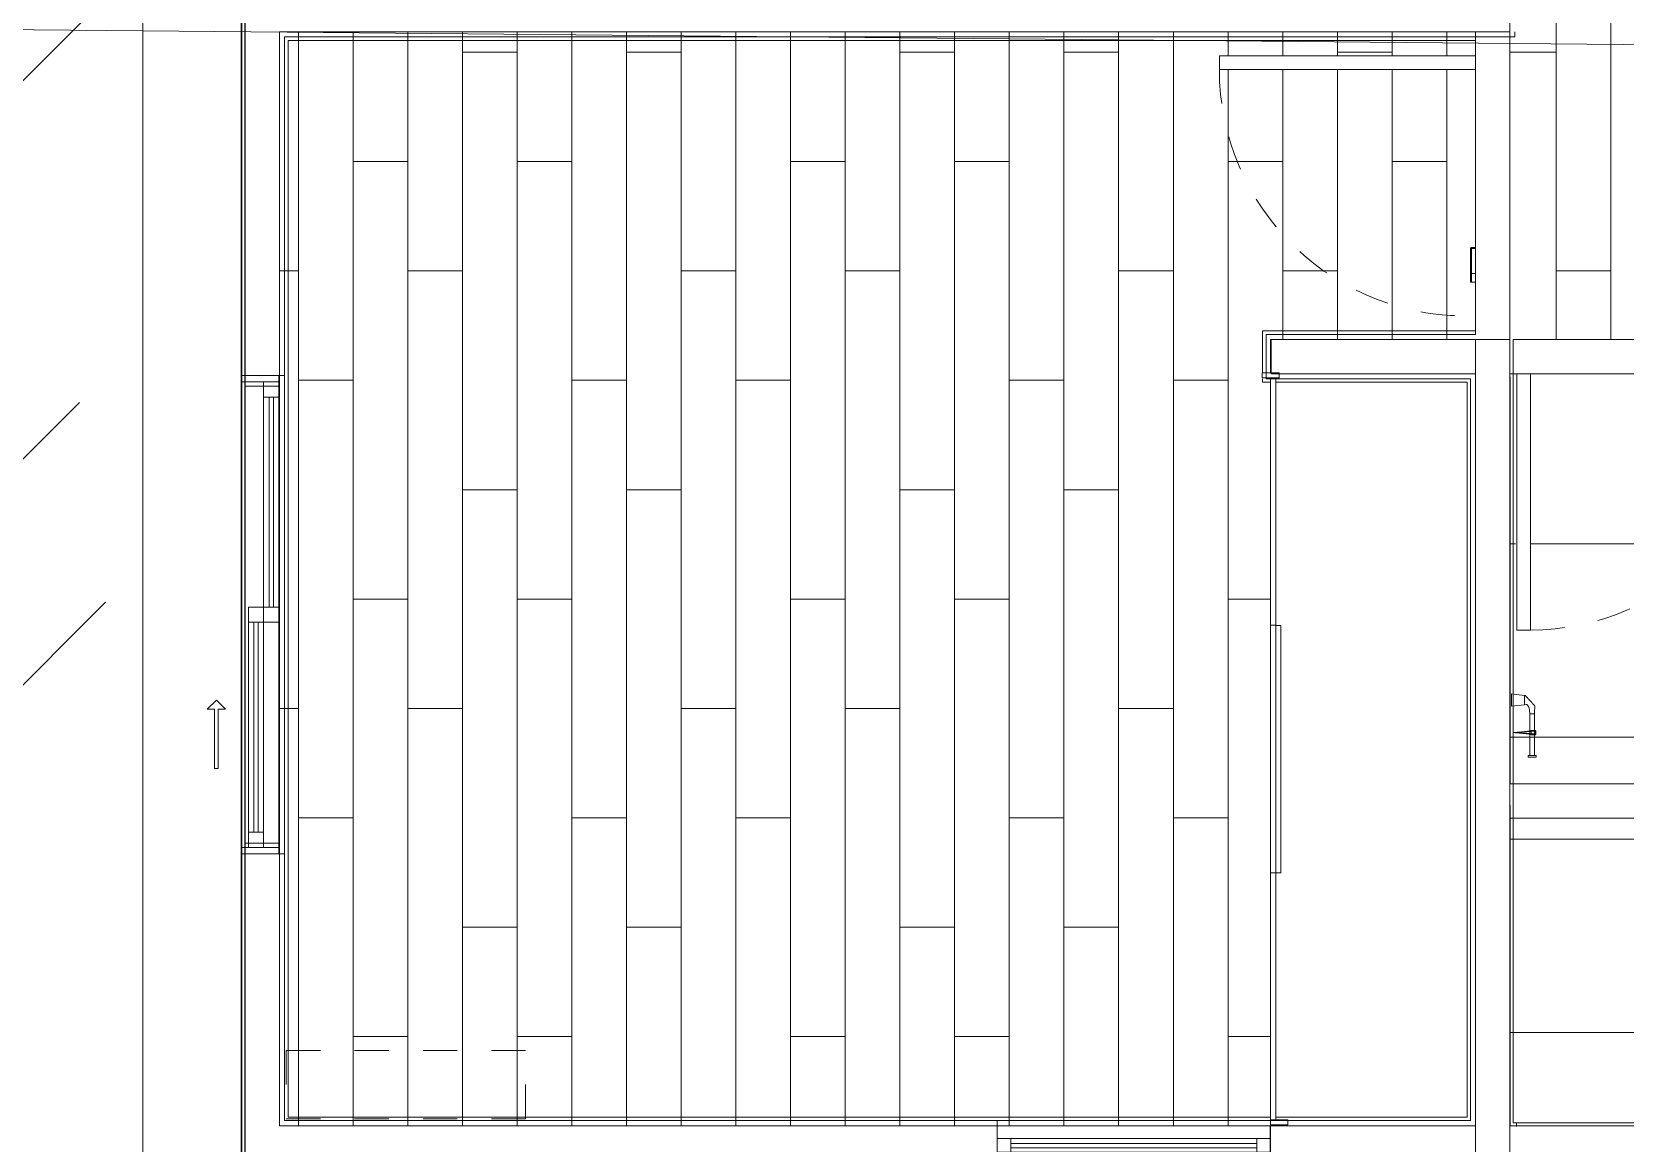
# Model space of a CAD drawing. Header units: metres. Extents: x 3856 to 4207, y -1118 to -691.
# Drawn here: x 3965.032 to 3969.694, y -980.778 to -977.527 of the extents above; entities that cross this region are included whole.
import ezdxf

# ---------------------------------------------------------------- set-up
doc = ezdxf.new("R2010")
doc.units = ezdxf.units.M
for name, pattern in [('Dash', [0.00635, 0.003175, -0.003175]), ('Derribado', [0.0048, 0.0032, -0.0016]), ('Trazo', [0.006, 0.003, -0.003])]:
    doc.linetypes.add(name, pattern=pattern)
for name, color, linetype, lineweight in [('_Hidden Lines_', 7, 'Trazo', 9), ('Casework', 7, 'Continuous', 9), ('Common Edges', 7, 'Continuous', 9), ('Detail Items', 7, 'Continuous', 9), ('Doors', 7, 'Continuous', 9), ('Floors', 7, 'Continuous', 9), ('Frame_Mullion', 7, 'Continuous', 9), ('Furniture', 7, 'Continuous', 9), ('Generic Models', 7, 'Continuous', 9), ('Glass', 7, 'Continuous', 9), ('Linea de proyección', 7, 'Derribado', 9), ('Surface Pattern', 7, 'Continuous', 9), ('Text Notes', 7, 'Continuous', 9), ('Walls', 7, 'Continuous', 9), ('Windows', 7, 'Continuous', 9)]:
    doc.layers.add(name, color=color, linetype=linetype, lineweight=lineweight)
doc.layers.add('Cour_Roja_Punteada_1', color=1, linetype='Dash', lineweight=9, true_color=0xff0000)
doc.layers.add('ROA-E00-URB-A101-MASTER_PLAN cambio estaciomientos_dwg', color=7, linetype='Continuous', lineweight=9, true_color=0x767676)

# ---------------------------------------------------------------- blocks, each defined once
blk = doc.blocks.new('Multifuncional 2D - Closet 60x220cm-5509520-IMPLANTACIÓN - KIT COMERCIAL')
at = {"layer": '_Hidden Lines_'}
for p, q in [((1.3422, 1.0866), (-0.8578, 1.0866)), ((-0.8578, 1.0866), (-0.8578, 0.5116)), ((1.3422, 0.4866), (1.3422, 1.0866)), ((-0.122, 0.4866), (0.6025, 0.4866))]:
    blk.add_line(p, q, dxfattribs=at)
at = {"layer": 'Casework'}
for p, q in [((-0.8578, 1.0866), (1.3422, 1.0866)), ((-0.8578, 0.5116), (-0.8578, 1.0866)), ((1.3422, 1.0866), (1.3422, 0.4866)), ((0.6025, 0.4866), (-0.122, 0.4866))]:
    blk.add_line(p, q, dxfattribs=at)
blk = doc.blocks.new('COUR-VENTANA-DESLIZANTE_DOS_CUERPOS - 1_40 x 1_35cm-11596532-IMPLANTACIÓN - KIT COMERCIAL')
at = {"layer": 'Detail Items'}
for p, q in [((0.2499, -0.0796), (0.2769, -0.0526)), ((0.2499, -0.0796), (0.2769, -0.1066)), ((0.2769, -0.0526), (0.2769, -0.0746)), ((0.2769, -0.0746), (0.45, -0.0746)), ((0.2769, -0.1066), (0.2769, -0.0846)), ((0.45, -0.0846), (0.2769, -0.0846)), ((0.45, -0.0746), (0.45, -0.0846))]:
    blk.add_line(p, q, dxfattribs=at)
blk = doc.blocks.new('COUR-PUERTA-SIMPLE - P-05 _ 80 cm x 210 cm-V185-IMPLANTACIÓN - KIT COMERCIAL')
at = {"layer": 'Detail Items'}
for p, q in [((0.38, 0.8), (0.34, 0.8)), ((0.34, 0.8), (0.34, 0.05)), ((0.34, 0.8), (0.38, 0.8)), ((0.34, 0.05), (0.34, 0.8)), ((0.38, 0.05), (0.38, 0.8)), ((0.38, 0.8), (0.38, 0.05))]:
    blk.add_line(p, q, dxfattribs=at)
at = {"layer": 'Doors'}
for p, q in [((-0.2827, 0.0654), (-0.2827, 0.0622)), ((-0.27, 0.0654), (-0.2827, 0.0654)), ((-0.2827, 0.0622), (-0.27, 0.0622)), ((-0.2827, 0.0622), (-0.2827, 0.05)), ((-0.2573, 0.0622), (-0.2827, 0.0622)), ((-0.2573, 0.0622), (-0.2827, 0.0622)), ((-0.27, 0.0654), (-0.1842, 0.0654)), ((-0.1842, 0.0654), (-0.27, 0.0654)), ((-0.27, 0.0654), (-0.27, 0.0622)), ((-0.27, 0.0622), (-0.27, 0.0654)), ((-0.27, 0.0622), (-0.1842, 0.0622)), ((-0.1842, 0.0622), (-0.27, 0.0622)), ((-0.2573, 0.05), (-0.2573, 0.0622)), ((-0.1842, 0.0622), (-0.1842, 0.05)), ((-0.1842, 0.05), (-0.1842, 0.0622)), ((-0.1811, 0.05), (-0.1811, 0.0623)), ((-0.1811, 0.0623), (-0.1811, 0.05))]:
    blk.add_line(p, q, dxfattribs=at)
at = {"layer": 'Doors', "flags": 128}
for points in [[(-0.1842, 0.0654), (-0.1835, 0.0653), (-0.1829, 0.0651), (-0.1823, 0.0647), (-0.1818, 0.0642), (-0.1814, 0.0636), (-0.1812, 0.063), (-0.1811, 0.0623)], [(-0.1811, 0.0623), (-0.1812, 0.063), (-0.1814, 0.0636), (-0.1818, 0.0642), (-0.1823, 0.0647), (-0.1829, 0.0651), (-0.1835, 0.0653), (-0.1842, 0.0654)]]:
    blk.add_lwpolyline(points, dxfattribs=at)
at = {"layer": 'Linea de proyección'}
blk.add_arc((0.34, 0.0789), 0.7211, 90, 182.2872, dxfattribs=at)
blk = doc.blocks.new('COUR-PUERTA-SIMPLE - P-05 _ 80 cm x 210 cm-V189-IMPLANTACIÓN - KIT COMERCIAL')
at = {"layer": 'Detail Items'}
for p, q in [((0.38, 0.8), (0.34, 0.8)), ((0.34, 0.8), (0.34, 0.05)), ((0.34, 0.8), (0.38, 0.8)), ((0.34, 0.05), (0.34, 0.8)), ((0.38, 0.05), (0.38, 0.8)), ((0.38, 0.8), (0.38, 0.05))]:
    blk.add_line(p, q, dxfattribs=at)
at = {"layer": 'Doors'}
for p, q in [((-0.2827, 0.0654), (-0.2827, 0.0622)), ((-0.27, 0.0654), (-0.2827, 0.0654)), ((-0.2827, 0.0622), (-0.27, 0.0622)), ((-0.2827, 0.0622), (-0.2827, 0.05)), ((-0.2573, 0.0622), (-0.2827, 0.0622)), ((-0.2573, 0.0622), (-0.2827, 0.0622)), ((-0.27, 0.0654), (-0.1842, 0.0654)), ((-0.1842, 0.0654), (-0.27, 0.0654)), ((-0.27, 0.0654), (-0.27, 0.0622)), ((-0.27, 0.0622), (-0.27, 0.0654)), ((-0.27, 0.0622), (-0.1842, 0.0622)), ((-0.1842, 0.0622), (-0.27, 0.0622)), ((-0.2573, 0.05), (-0.2573, 0.0622)), ((-0.1842, 0.0622), (-0.1842, 0.05)), ((-0.1842, 0.05), (-0.1842, 0.0622)), ((-0.1811, 0.05), (-0.1811, 0.0623)), ((-0.1811, 0.0623), (-0.1811, 0.05)), ((0.4, 0.05), (0.4, -0.05))]:
    blk.add_line(p, q, dxfattribs=at)
at = {"layer": 'Doors', "flags": 128}
for points in [[(-0.1842, 0.0654), (-0.1835, 0.0653), (-0.1829, 0.0651), (-0.1823, 0.0647), (-0.1818, 0.0642), (-0.1814, 0.0636), (-0.1812, 0.063), (-0.1811, 0.0623)], [(-0.1811, 0.0623), (-0.1812, 0.063), (-0.1814, 0.0636), (-0.1818, 0.0642), (-0.1823, 0.0647), (-0.1829, 0.0651), (-0.1835, 0.0653), (-0.1842, 0.0654)]]:
    blk.add_lwpolyline(points, dxfattribs=at)
at = {"layer": 'Linea de proyección'}
blk.add_arc((0.34, 0.0789), 0.7211, 90, 182.2872, dxfattribs=at)
blk = doc.blocks.new('CLOSET 1 - ARAYA - CLOSET A-V196-IMPLANTACIÓN - KIT COMERCIAL')
at = {"layer": 'Casework'}
for p, q in [((0.6176, -0.6), (0.6026, -0.6)), ((0.6026, -0.6), (0.6026, -0.65)), ((0.6176, -0.65), (0.6176, -0.6)), ((-1.5675, -0.625), (-1.5825, -0.625)), ((-1.5825, -0.625), (-1.5825, -0.675)), ((-1.5675, -0.675), (-1.5675, -0.625)), ((-0.8443, -0.635), (-1.5675, -0.635)), ((-1.5675, -0.635), (-1.5675, -0.65)), ((-1.5675, -0.65), (-0.8443, -0.65)), ((-0.8443, -0.65), (-0.8443, -0.635)), ((-0.1198, -0.62), (-0.843, -0.62)), ((-0.843, -0.62), (-0.843, -0.635)), ((-0.843, -0.635), (-0.1198, -0.635)), ((-0.1198, -0.635), (-0.1198, -0.62)), ((0.6035, -0.635), (-0.1198, -0.635)), ((-0.1198, -0.635), (-0.1198, -0.65)), ((-0.1198, -0.65), (0.6035, -0.65)), ((0.6026, -0.65), (0.6176, -0.65)), ((0.6035, -0.65), (0.6035, -0.635)), ((-1.5825, -0.675), (-1.5675, -0.675))]:
    blk.add_line(p, q, dxfattribs=at)
blk = doc.blocks.new('KR6155551-Portarollos-Koral-mate-black - Mate black-10613681-IMPLANTACIÓN - KIT COMERCIAL')
at = {"layer": 'Furniture'}
for p, q in [((0.107, -0.0001), (0.1115, -0.0379)), ((0.143, -0.0001), (0.107, -0.0001)), ((0.143, -0.0001), (0.107, -0.0001)), ((0.1115, -0.0379), (0.1385, -0.0379)), ((0.1115, -0.0379), (0.1385, -0.0379)), ((0.1385, -0.0379), (0.143, -0.0001)), ((-0.0375, -0.0484), (-0.0421, -0.0484)), ((-0.0421, -0.0484), (-0.0421, -0.0601)), ((-0.0421, -0.0601), (-0.0421, -0.0719)), ((-0.0421, -0.0719), (-0.0375, -0.0719)), ((-0.0375, -0.0601), (-0.0375, -0.0484)), ((0.0844, -0.0534), (-0.0375, -0.0534)), ((-0.0375, -0.0534), (-0.0375, -0.0668)), ((-0.0375, -0.0534), (-0.0375, -0.0668)), ((-0.0375, -0.0719), (-0.0375, -0.0601)), ((-0.0375, -0.0668), (0.0844, -0.0668)), ((0.0844, -0.0668), (0.0844, -0.0534)), ((0.0844, -0.0668), (0.0844, -0.0534))]:
    blk.add_line(p, q, dxfattribs=at)
at = {"layer": 'Furniture', "flags": 128}
for points in [[(0.0844, -0.0534), (0.0955, -0.0525), (0.1017, -0.0515), (0.1048, -0.0503), (0.1075, -0.0486), (0.1105, -0.0465), (0.1118, -0.0444), (0.112, -0.0425), (0.1116, -0.0379)], [(0.1116, -0.0379), (0.112, -0.0425), (0.1118, -0.0444), (0.1105, -0.0465), (0.1075, -0.0486), (0.1048, -0.0503), (0.1017, -0.0515), (0.0955, -0.0525), (0.0844, -0.0534)], [(0.1386, -0.0379), (0.1381, -0.0379), (0.1367, -0.0379), (0.1346, -0.0379), (0.1318, -0.0379), (0.1286, -0.0379), (0.1251, -0.0379), (0.1216, -0.0379), (0.1183, -0.0379), (0.1155, -0.0379), (0.1134, -0.0379), (0.112, -0.0379), (0.1116, -0.0379)], [(0.1116, -0.0379), (0.112, -0.0379), (0.1134, -0.0379), (0.1155, -0.0379), (0.1183, -0.0379), (0.1216, -0.0379), (0.1251, -0.0379), (0.1286, -0.0379), (0.1318, -0.0379), (0.1346, -0.0379), (0.1367, -0.0379), (0.1381, -0.0379), (0.1386, -0.0379)], [(0.1386, -0.0379), (0.1385, -0.0392), (0.1384, -0.0405)], [(0.1384, -0.0405), (0.1385, -0.0392), (0.1386, -0.0379)], [(0.0844, -0.0534), (0.0844, -0.0537), (0.0844, -0.0543), (0.0844, -0.0554), (0.0844, -0.0568), (0.0844, -0.0584), (0.0844, -0.0601), (0.0844, -0.0619), (0.0844, -0.0635), (0.0844, -0.0649), (0.0844, -0.0659), (0.0844, -0.0666), (0.0844, -0.0668)], [(0.0844, -0.0668), (0.0844, -0.0666), (0.0844, -0.0659), (0.0844, -0.0649), (0.0844, -0.0635), (0.0844, -0.0619), (0.0844, -0.0601), (0.0844, -0.0584), (0.0844, -0.0568), (0.0844, -0.0554), (0.0844, -0.0543), (0.0844, -0.0537), (0.0844, -0.0534)], [(0.1073, -0.0684), (0.1019, -0.0682), (0.0951, -0.0676), (0.0844, -0.0668)], [(0.0844, -0.0668), (0.0951, -0.0676), (0.1019, -0.0682), (0.1073, -0.0684)]]:
    blk.add_lwpolyline(points, dxfattribs=at)
at = {"layer": 'Furniture'}
for points, knots in [([(0.1384, -0.0405), (0.1383, -0.0405), (0.1381, -0.0407), (0.1376, -0.0411), (0.1373, -0.0414), (0.137, -0.0417), (0.1364, -0.0422), (0.1356, -0.0429), (0.1349, -0.0436), (0.1343, -0.0441), (0.1338, -0.0446), (0.1333, -0.045), (0.1326, -0.0456), (0.1317, -0.0464), (0.1308, -0.0473), (0.1301, -0.0479), (0.1295, -0.0484), (0.129, -0.0489), (0.1282, -0.0496), (0.1273, -0.0505), (0.1263, -0.0513), (0.1256, -0.052), (0.1251, -0.0524), (0.1245, -0.0529), (0.1239, -0.0535), (0.1227, -0.0546), (0.1211, -0.056), (0.1193, -0.0577), (0.118, -0.0588), (0.1173, -0.0594), (0.1168, -0.0599), (0.1162, -0.0604), (0.1155, -0.061), (0.1147, -0.0618), (0.1138, -0.0626), (0.1132, -0.0631), (0.1129, -0.0634), (0.1126, -0.0636), (0.1124, -0.0638), (0.1121, -0.0641), (0.1115, -0.0646), (0.1107, -0.0654), (0.11, -0.066), (0.1094, -0.0665), (0.1091, -0.0668), (0.1089, -0.067), (0.1087, -0.0672), (0.1084, -0.0675), (0.108, -0.0678), (0.1076, -0.0682), (0.1074, -0.0683), (0.1073, -0.0684)], [-1, -1, -1, -1, -0.944444, -0.916667, -0.902778, -0.888889, -0.861111, -0.833333, -0.805556, -0.791667, -0.777778, -0.763889, -0.75, -0.722222, -0.694444, -0.680556, -0.666667, -0.652778, -0.638889, -0.611111, -0.583333, -0.569444, -0.555556, -0.541667, -0.527778, -0.5, -0.444444, -0.388889, -0.361111, -0.347222, -0.333333, -0.319444, -0.305556, -0.277778, -0.25, -0.236111, -0.229167, -0.222222, -0.215278, -0.208333, -0.194444, -0.166667, -0.138889, -0.125, -0.111111, -0.104167, -0.097222, -0.083333, -0.055556, -0.027778, 0, 0, 0, 0]), ([(0.1073, -0.0684), (0.1074, -0.0683), (0.1076, -0.0682), (0.108, -0.0678), (0.1084, -0.0675), (0.1087, -0.0672), (0.1089, -0.067), (0.1091, -0.0668), (0.1094, -0.0665), (0.11, -0.066), (0.1107, -0.0654), (0.1115, -0.0646), (0.1121, -0.0641), (0.1124, -0.0638), (0.1126, -0.0636), (0.1129, -0.0634), (0.1132, -0.0631), (0.1138, -0.0626), (0.1147, -0.0618), (0.1155, -0.061), (0.1162, -0.0604), (0.1168, -0.0599), (0.1173, -0.0594), (0.118, -0.0588), (0.1193, -0.0577), (0.1211, -0.056), (0.1227, -0.0546), (0.1239, -0.0535), (0.1245, -0.0529), (0.1252, -0.0523), (0.1261, -0.0515), (0.1273, -0.0505), (0.1282, -0.0496), (0.129, -0.0489), (0.1295, -0.0484), (0.1301, -0.0479), (0.1308, -0.0473), (0.1317, -0.0464), (0.1326, -0.0456), (0.1333, -0.045), (0.1338, -0.0446), (0.1343, -0.0441), (0.1349, -0.0436), (0.1356, -0.0429), (0.1364, -0.0422), (0.137, -0.0417), (0.1373, -0.0414), (0.1376, -0.0411), (0.1381, -0.0407), (0.1383, -0.0405), (0.1384, -0.0405)], [-1, -1, -1, -1, -0.972222, -0.944444, -0.916667, -0.902778, -0.895833, -0.888889, -0.875, -0.861111, -0.833333, -0.805556, -0.791667, -0.784722, -0.777778, -0.770833, -0.763889, -0.75, -0.722222, -0.694444, -0.680556, -0.666667, -0.652778, -0.638889, -0.611111, -0.555556, -0.5, -0.472222, -0.458333, -0.444444, -0.416667, -0.388889, -0.361111, -0.347222, -0.333333, -0.319444, -0.305556, -0.277778, -0.25, -0.236111, -0.222222, -0.208333, -0.194444, -0.166667, -0.138889, -0.111111, -0.097222, -0.083333, -0.055556, 0, 0, 0, 0])]:
    blk.add_open_spline(points, degree=3, knots=knots, dxfattribs=at)
blk = doc.blocks.new('KR6125551-Percha-Koral-mate-black - Mate black-10354675-IMPLANTACIÓN - KIT COMERCIAL')
at = {"layer": 'Generic Models'}
for p, q in [((0.1185, -0.0587), (0.1185, -0.0687)), ((0.13, -0.0572), (0.12, -0.0572)), ((0.12, -0.0702), (0.13, -0.0702)), ((0.1293, -0.0714), (0.1207, -0.0714)), ((0.1315, -0.0687), (0.1315, -0.0587))]:
    blk.add_line(p, q, dxfattribs=at)
at = {"layer": 'Generic Models', "flags": 128}
for points in [[(0.125, -0.005), (0.1203, -0.005), (0.116, -0.005), (0.1123, -0.005), (0.1094, -0.005), (0.1076, -0.005), (0.107, -0.005), (0.1076, -0.005), (0.1094, -0.005), (0.1123, -0.005), (0.116, -0.005), (0.1203, -0.005), (0.125, -0.005)], [(0.1187, -0.0581), (0.1199, -0.0544), (0.1201, -0.0537), (0.1203, -0.0531), (0.1204, -0.0524), (0.121, -0.0498), (0.1215, -0.0454), (0.1226, -0.0361), (0.1239, -0.0207), (0.1248, -0.0084), (0.125, -0.005)], [(0.1313, -0.058), (0.1301, -0.0544), (0.1299, -0.0537), (0.1297, -0.053), (0.1296, -0.0524), (0.129, -0.0498), (0.1285, -0.0454), (0.1274, -0.036), (0.1261, -0.0207), (0.1252, -0.0084), (0.125, -0.005)], [(0.125, -0.005), (0.1297, -0.005), (0.134, -0.005), (0.1377, -0.005), (0.1406, -0.005), (0.1424, -0.005), (0.143, -0.005), (0.1424, -0.005), (0.1406, -0.005), (0.1377, -0.005), (0.134, -0.005), (0.1297, -0.005), (0.125, -0.005)], [(0.12, -0.0572), (0.1196, -0.0573), (0.1192, -0.0574), (0.1189, -0.0577), (0.1187, -0.058), (0.1186, -0.0584), (0.1185, -0.0587)], [(0.1185, -0.0687), (0.1186, -0.0691), (0.1187, -0.0695), (0.1189, -0.0698), (0.1193, -0.07), (0.1196, -0.0702), (0.12, -0.0702)], [(0.1187, -0.0694), (0.1194, -0.0706), (0.12, -0.0712), (0.1207, -0.0714)], [(0.1313, -0.0694), (0.1306, -0.0706), (0.13, -0.0712), (0.1293, -0.0714)], [(0.1315, -0.0587), (0.1314, -0.0583), (0.1313, -0.058), (0.1311, -0.0577), (0.1308, -0.0574), (0.1304, -0.0573), (0.13, -0.0572)], [(0.13, -0.0702), (0.1304, -0.0702), (0.1307, -0.07), (0.1311, -0.0698), (0.1313, -0.0695), (0.1314, -0.0691), (0.1315, -0.0687)]]:
    blk.add_lwpolyline(points, dxfattribs=at)
at = {"layer": 'Generic Models'}
for points, knots in [([(0.125, -0.005), (0.1249, -0.0061), (0.1248, -0.0085), (0.1245, -0.0124), (0.1243, -0.0164), (0.124, -0.02), (0.1238, -0.0231), (0.1234, -0.027), (0.1231, -0.0306), (0.1228, -0.0342), (0.1225, -0.0367), (0.1223, -0.039), (0.122, -0.0412), (0.1218, -0.0434), (0.1215, -0.0457), (0.1213, -0.0479), (0.121, -0.0498), (0.1208, -0.0513), (0.1205, -0.0523), (0.1203, -0.0532), (0.12, -0.0542), (0.1198, -0.0553), (0.1195, -0.0563), (0.1193, -0.0569), (0.1191, -0.0574), (0.119, -0.0577), (0.1189, -0.058), (0.1187, -0.0583), (0.1186, -0.0586), (0.1185, -0.0587)], [0, 0, 0, 0, 0.038462, 0.076923, 0.115385, 0.153846, 0.192308, 0.230769, 0.307692, 0.346154, 0.384615, 0.423077, 0.461538, 0.5, 0.538462, 0.576923, 0.615385, 0.653846, 0.692308, 0.730769, 0.769231, 0.807692, 0.846154, 0.884615, 0.903846, 0.923077, 0.942308, 0.961538, 1, 1, 1, 1]), ([(0.1185, -0.0687), (0.1186, -0.0689), (0.1188, -0.0692), (0.119, -0.0697), (0.1193, -0.07), (0.1195, -0.0701), (0.1198, -0.07), (0.12, -0.0696), (0.1203, -0.0689), (0.1205, -0.0675), (0.1208, -0.0655), (0.121, -0.063), (0.1213, -0.0602), (0.1216, -0.0563), (0.122, -0.0511), (0.1224, -0.0458), (0.1228, -0.0416), (0.123, -0.0384), (0.1233, -0.035), (0.1235, -0.0305), (0.1239, -0.0249), (0.1243, -0.0177), (0.1246, -0.0106), (0.1249, -0.0066), (0.125, -0.005)], [0, 0, 0, 0, 0.038462, 0.076923, 0.115385, 0.153846, 0.192308, 0.230769, 0.269231, 0.307692, 0.346154, 0.384615, 0.423077, 0.461538, 0.538462, 0.615385, 0.653846, 0.692308, 0.730769, 0.769231, 0.826923, 0.884615, 0.942308, 1, 1, 1, 1]), ([(0.1315, -0.0587), (0.1314, -0.0586), (0.1313, -0.0583), (0.1311, -0.058), (0.131, -0.0577), (0.1309, -0.0574), (0.1307, -0.0569), (0.1305, -0.0562), (0.1303, -0.0553), (0.13, -0.0542), (0.1298, -0.0532), (0.1295, -0.0523), (0.1293, -0.0513), (0.129, -0.0498), (0.1288, -0.0479), (0.1285, -0.0457), (0.1283, -0.0434), (0.1279, -0.0405), (0.1276, -0.0375), (0.1273, -0.0342), (0.1269, -0.0306), (0.1266, -0.027), (0.1263, -0.0231), (0.126, -0.02), (0.1258, -0.0164), (0.1255, -0.0124), (0.1253, -0.0085), (0.1251, -0.0061), (0.125, -0.005)], [0, 0, 0, 0, 0.038462, 0.057692, 0.076923, 0.096154, 0.115385, 0.153846, 0.192308, 0.230769, 0.269231, 0.307692, 0.346154, 0.384615, 0.423077, 0.461538, 0.5, 0.538462, 0.615385, 0.653846, 0.692308, 0.769231, 0.807692, 0.846154, 0.884615, 0.923077, 0.961538, 1, 1, 1, 1]), ([(0.1315, -0.0687), (0.1314, -0.0689), (0.1313, -0.0692), (0.131, -0.0697), (0.1308, -0.07), (0.1305, -0.0701), (0.1303, -0.07), (0.13, -0.0696), (0.1298, -0.0689), (0.1295, -0.0675), (0.1293, -0.0655), (0.129, -0.063), (0.1288, -0.0602), (0.1284, -0.0563), (0.128, -0.0511), (0.1276, -0.0458), (0.1273, -0.0416), (0.1269, -0.0374), (0.1265, -0.0313), (0.1261, -0.0242), (0.1258, -0.0177), (0.1254, -0.0114), (0.1252, -0.0072), (0.125, -0.005)], [0, 0, 0, 0, 0.038462, 0.076923, 0.115385, 0.153846, 0.192308, 0.230769, 0.269231, 0.307692, 0.346154, 0.384615, 0.423077, 0.461538, 0.538462, 0.615385, 0.653846, 0.692308, 0.769231, 0.846154, 0.884615, 0.923077, 1, 1, 1, 1])]:
    blk.add_open_spline(points, degree=3, knots=knots, dxfattribs=at)
blk = doc.blocks.new('EDIFICIO TIPO A_rvt-5-IMPLANTACIÓN - KIT COMERCIAL')
at = {"layer": 'Surface Pattern', "true_color": 0x808080}
h = blk.add_hatch(dxfattribs=at)
h.set_pattern_fill('FP_103', color=8, style=0, pattern_type=2)
h.set_pattern_definition([(90, (1929.012, -2999.667), (-0.16, 1e-17), []), (180, (1929.012, -2999.667), (-0.32, -0.32), [0.16, -1.12]), (180, (1928.852, -2999.027), (-0.32, -0.32), [0.16, -1.12])])
h.paths.add_polyline_path([(3968.6568, -980.7273), (3968.6568, -978.5398), (3968.6318, -978.5398), (3968.6318, -978.5248), (3968.6568, -978.5248), (3968.6568, -978.4273), (3969.2568, -978.4273), (3969.2568, -977.6373), (3968.5068, -977.6373), (3968.5068, -977.5973), (3969.2568, -977.5973), (3969.2568, -977.5273), (3965.7568, -977.5273), (3965.7568, -980.7273), (3967.9483, -980.7273)])
h.paths.add_polyline_path([(3970.9568, -980.7273), (3974.3068, -980.7273), (3974.3068, -977.5273), (3970.4568, -977.5273), (3970.4568, -977.5473), (3971.3068, -977.5473), (3971.3068, -977.5873), (3970.4568, -977.5873), (3970.4568, -978.4273), (3970.9568, -978.4273), (3970.9568, -980.1304)])
h.paths.add_polyline_path([(3974.0626, -980.5597), (3973.7862, -980.5597), (3973.7862, -980.1597), (3974.1862, -980.1597), (3974.1862, -980.5597)])
h.paths.add_polyline_path([(3974.1862, -980.0597), (3972.2862, -980.0597), (3972.2862, -978.4597), (3974.1862, -978.4597)])
h.paths.add_polyline_path([(3969.3668, -978.4273), (3970.3568, -978.4273), (3970.3568, -974.6273), (3970.4568, -974.6273), (3970.4568, -974.9273), (3971.7318, -974.9273), (3971.7318, -973.6873), (3970.7818, -973.6873), (3970.7818, -973.6473), (3971.7318, -973.6423), (3971.7318, -973.6273), (3969.2568, -973.6273), (3969.2568, -973.5123), (3969.1218, -973.5123), (3969.1218, -971.7123), (3969.2568, -971.7123), (3969.2484, -969.2273), (3965.7568, -969.2273), (3965.7568, -977.4273), (3969.2568, -977.4273), (3969.2568, -976.2273), (3969.3568, -976.2273), (3969.3568, -978.4273)])
h.paths.add_polyline_path([(3973.7862, -978.3597), (3973.7862, -977.9597), (3974.1862, -977.9597), (3974.1862, -978.3597)])
h.paths.add_polyline_path([(3972.1576, -977.4273), (3972.1576, -975.0273), (3971.0568, -975.0273), (3971.0568, -975.1253), (3972.1568, -975.1253), (3972.1568, -975.1403), (3971.0568, -975.1403), (3971.0568, -977.4273), (3971.9487, -977.4273)])
h.paths.add_polyline_path([(3966.4068, -973.9273), (3966.4068, -973.2273), (3968.0068, -973.2273), (3968.0068, -973.9273), (3967.9483, -973.9273)])
h.paths.add_polyline_path([(3966.6434, -971.6181), (3965.8434, -971.6181), (3965.8434, -969.3034), (3967.3434, -969.3034), (3967.3434, -970.1034), (3966.6434, -970.1034), (3966.6434, -970.3419)])
h.paths.add_polyline_path([(3967.3434, -971.1273), (3967.2881, -971.1273), (3967.2881, -970.6273), (3967.8881, -970.6273), (3967.8881, -971.1273)])
at = {"layer": 'Surface Pattern', "true_color": 0xdcf1d6}
h = blk.add_hatch(dxfattribs=at)
h.set_pattern_fill('FP_101', color=254, style=0, pattern_type=2)
h.set_pattern_definition([(45, (0, 0), (-1.76776695, 0), [0.9375, -3.75]), (45, (1.25, 1.25), (-1.76776695, 0), [0.9375, -3.75]), (45, (2.5, -0.375), (-1.76776695, 0), [0.3125, -2.5]), (90, (2.5, 0.625), (-0.625, 0.625), [0.625, -2.5]), (315, (2.5, 1.25), (0, 3.5355339), [0.625, -3.75]), (0, (1.25, 1.25), (2.5, 2.5), [0.375, -1.25]), (0, (-1.875, 2.5), (2.5, 2.5), [0.375, -2.5])])
h.paths.add_polyline_path([(3964.6003, -982.5773), (3974.3068, -982.5773), (3974.3068, -981.2773), (3973.5559, -981.2773), (3973.5559, -981.1273), (3965.3568, -981.1273), (3965.3551, -974.1273), (3965.2068, -974.1273), (3965.2068, -971.7273), (3965.3568, -971.7273), (3965.3568, -971.2273), (3963.3068, -971.2273), (3963.3068, -982.5773), (3963.439, -982.5773)])
h.paths.add_polyline_path([(3974.4068, -982.5773), (3985.3068, -982.5773), (3985.3068, -971.2273), (3985.4068, -971.2273), (3985.4068, -971.1273), (3983.3568, -971.1273), (3983.3568, -971.7273), (3983.5068, -971.7273), (3983.5068, -974.1273), (3983.3568, -974.1273), (3983.3568, -981.1273), (3975.1559, -981.1273), (3975.1559, -981.2773), (3974.4068, -981.2773), (3974.4068, -981.8192)])
at = {"layer": 'Surface Pattern', "true_color": 0x808080}
h = blk.add_hatch(dxfattribs=at)
h.set_pattern_fill('FP_105', color=8, style=0, pattern_type=2)
h.set_pattern_definition([(90, (3968.791, -3009.833), (-0.566, 3e-17), []), (180, (3968.791, -3009.833), (-7e-17, -0.566), [])])
h.paths.add_polyline_path([(3969.4168, -979.7273), (3970.3568, -979.7273), (3970.3468, -979.6738), (3970.2677, -979.6637), (3970.1704, -979.6214), (3970.1027, -979.5688), (3970.0737, -979.5101), (3970.0848, -979.4136), (3970.1264, -979.363), (3970.2178, -979.3092), (3970.3196, -979.2809), (3970.3568, -979.2809), (3970.3468, -979.1773), (3970.2918, -979.1773), (3970.2918, -978.8558), (3970.2918, -978.8488), (3970.2918, -978.5272), (3970.8568, -978.5273), (3970.8568, -978.4273), (3970.1568, -978.4273), (3970.1568, -978.5273), (3969.4168, -978.5373), (3969.4168, -979.2773), (3969.3768, -979.2773), (3969.3668, -978.5273), (3969.3568, -978.5373), (3969.3568, -979.7273), (3969.3768, -979.7273)])
h = blk.add_hatch(dxfattribs=at)
h.set_pattern_fill('FP_115', color=8, style=0, pattern_type=2)
h.set_pattern_definition([(0, (3969.923, -3007.867), (0, 0.566), []), (90, (3969.923, -3007.867), (-0.566, 3e-17), [])])
h.paths.add_polyline_path([(3969.3718, -980.7273), (3970.3568, -980.7273), (3970.3568, -979.8273), (3969.3568, -979.8273), (3969.3568, -980.7273)])
at = {"layer": 'Cour_Roja_Punteada_1'}
for p, q in [((3965.7768, -980.5073), (3965.7768, -980.7073)), ((3966.4768, -980.5073), (3965.7768, -980.5073)), ((3966.4768, -980.7073), (3966.4768, -980.5073)), ((3965.7768, -980.7073), (3966.4768, -980.7073))]:
    blk.add_line(p, q, dxfattribs=at)
at = {"layer": 'Floors'}
for p, q in [((3965.3568, -981.1273), (3965.3568, -975.4273)), ((3969.3568, -976.2273), (3969.3568, -977.5273)), ((3969.2568, -977.5273), (3965.7568, -977.5273)), ((3965.7568, -977.5273), (3965.7568, -980.7273)), ((3968.6568, -978.5248), (3968.6568, -978.4273)), ((3968.6568, -978.4273), (3969.2568, -978.4273)), ((3969.3568, -978.5273), (3969.3568, -979.7273)), ((3969.3568, -979.7273), (3970.3568, -979.7273)), ((3969.3568, -979.8273), (3969.3568, -980.7273)), ((3970.3568, -979.8273), (3969.3568, -979.8273)), ((3965.7568, -980.7273), (3968.6568, -980.7273))]:
    blk.add_line(p, q, dxfattribs=at)
at = {"layer": 'Walls', "lineweight": 18}
for p, q in [((3965.6451, -976.8273), (3965.6451, -978.5323)), ((3965.6551, -978.5323), (3965.6551, -976.8273)), ((3965.6451, -978.5323), (3965.6451, -979.9323)), ((3965.6551, -979.9323), (3965.6551, -978.5323)), ((3965.6451, -979.9323), (3965.6451, -980.8373)), ((3965.6551, -980.8273), (3965.6551, -979.9323)), ((3970.3568, -980.7273), (3969.3568, -980.7273)), ((3969.3568, -980.7273), (3969.3568, -980.8273))]:
    blk.add_line(p, q, dxfattribs=at)
at = {"layer": 'Walls'}
for p, q in [((3965.6468, -976.8273), (3965.6468, -978.5323)), ((3965.6468, -978.5323), (3965.6468, -976.8273)), ((3965.6568, -976.8273), (3965.6568, -978.5323)), ((3965.6568, -978.5323), (3965.6568, -976.8273)), ((3965.7568, -977.5423), (3965.7568, -977.5273)), ((3965.7568, -977.5273), (3965.7568, -977.5423)), ((3969.2568, -978.4123), (3969.2568, -977.5273)), ((3969.3568, -977.5273), (3969.2568, -977.5273)), ((3969.3568, -977.5273), (3969.3568, -978.4273)), ((3969.3718, -977.5273), (3969.3718, -977.5423)), ((3969.3718, -977.5423), (3969.3718, -977.5273)), ((3965.7568, -980.7273), (3965.7568, -977.5423)), ((3965.7568, -977.5423), (3965.7568, -980.7273)), ((3965.7718, -977.5423), (3969.2568, -977.5423)), ((3969.2568, -977.5423), (3965.7718, -977.5423)), ((3965.7718, -977.5523), (3965.7718, -977.5423)), ((3965.7718, -977.5423), (3965.7718, -977.5523)), ((3965.7718, -980.7123), (3965.7718, -977.5423)), ((3965.7718, -977.5423), (3965.7718, -980.7123)), ((3965.7718, -977.5423), (3969.2568, -977.5423)), ((3969.3718, -977.5423), (3965.7718, -977.5423)), ((3965.7718, -980.7123), (3965.7718, -977.5523)), ((3965.7718, -977.5523), (3965.7718, -980.7123)), ((3965.7818, -980.7023), (3965.7818, -977.5523)), ((3965.7818, -977.5523), (3965.7818, -980.7023)), ((3965.7818, -977.5523), (3969.2568, -977.5523)), ((3969.2568, -977.5523), (3965.7818, -977.5523)), ((3969.3551, -977.5423), (3969.3718, -977.5423)), ((3969.2568, -978.4023), (3968.6334, -978.4023)), ((3968.6334, -978.4023), (3969.2568, -978.4023)), ((3968.6334, -978.4123), (3968.6334, -978.4023)), ((3968.6334, -978.4023), (3968.6334, -978.4123)), ((3968.6334, -978.4123), (3968.6334, -978.5248)), ((3968.6334, -978.5248), (3968.6334, -978.4123)), ((3968.6434, -978.4123), (3968.6434, -978.5248)), ((3968.6434, -978.5248), (3968.6434, -978.4123)), ((3969.2568, -978.4123), (3968.6434, -978.4123)), ((3968.6434, -978.4123), (3969.2568, -978.4123)), ((3968.6434, -978.4123), (3968.6434, -978.5248)), ((3968.6434, -978.5273), (3968.6434, -978.4123)), ((3968.6434, -978.4123), (3968.6584, -978.4123)), ((3968.6584, -978.4123), (3968.6434, -978.4123)), ((3969.2568, -978.4123), (3968.6584, -978.4123)), ((3968.6584, -978.4123), (3969.2568, -978.4123)), ((3968.6584, -978.4273), (3968.6584, -978.5273)), ((3968.6584, -978.5248), (3968.6584, -978.4273)), ((3969.2568, -978.4273), (3968.6584, -978.4273)), ((3968.6584, -978.4273), (3969.2568, -978.4273)), ((3969.3568, -978.4273), (3969.2568, -978.4273)), ((3969.3668, -978.4273), (3970.1568, -978.4273)), ((3969.3668, -978.4273), (3969.3668, -978.5273)), ((3965.6468, -979.9323), (3965.6468, -978.5323)), ((3965.6468, -978.5323), (3965.6468, -979.9323)), ((3965.6468, -978.5323), (3965.6568, -978.5323)), ((3965.6468, -979.9323), (3965.6468, -978.5323)), ((3965.6468, -978.5323), (3965.6468, -979.9323)), ((3965.6468, -978.5323), (3965.6568, -978.5323)), ((3965.6568, -979.9323), (3965.6568, -978.5323)), ((3965.6568, -978.5323), (3965.6568, -979.9323)), ((3965.6568, -979.9323), (3965.6568, -978.5323)), ((3965.6568, -978.5323), (3965.6568, -979.9323)), ((3965.7568, -979.9323), (3965.7568, -978.5323)), ((3965.7568, -978.5323), (3965.7568, -979.9323)), ((3965.7568, -978.5323), (3965.7718, -978.5323)), ((3965.7568, -978.5323), (3965.7718, -978.5323)), ((3965.7718, -979.9323), (3965.7718, -978.5323)), ((3965.7718, -978.5323), (3965.7718, -979.9323)), ((3968.6334, -978.5523), (3968.6334, -978.5423)), ((3968.6334, -978.5423), (3968.6334, -978.5523)), ((3968.6568, -978.5523), (3968.6334, -978.5523)), ((3968.6334, -978.5523), (3968.6568, -978.5523)), ((3968.6434, -978.5273), (3968.6434, -978.5423)), ((3968.6568, -978.5423), (3968.6434, -978.5423)), ((3968.6434, -978.5423), (3968.6568, -978.5423)), ((3969.2418, -978.5423), (3968.6434, -978.5423)), ((3968.6434, -978.5423), (3968.6568, -978.5423)), ((3968.6584, -978.5273), (3969.2568, -978.5273)), ((3968.6718, -978.5423), (3969.2418, -978.5423)), ((3969.2318, -978.5523), (3968.6718, -978.5523)), ((3969.2318, -980.7023), (3969.2318, -978.5523)), ((3969.2418, -978.5523), (3969.2418, -978.5423)), ((3969.2418, -980.7123), (3969.2418, -978.5423)), ((3969.2418, -978.5523), (3969.2418, -980.7123)), ((3969.2568, -978.5423), (3969.2568, -978.5273)), ((3969.2568, -978.5423), (3969.2568, -980.7273)), ((3969.3568, -980.7194), (3969.3568, -978.5273)), ((3969.3668, -978.5273), (3969.3568, -978.5273)), ((3970.1568, -978.5273), (3969.3668, -978.5273)), ((3969.3668, -978.5273), (3969.3668, -980.7194)), ((3969.3568, -979.7273), (3969.3568, -979.8273)), ((3969.3668, -979.8273), (3969.3668, -979.7273)), ((3965.6468, -980.8373), (3965.6468, -979.9323)), ((3965.6468, -979.9323), (3965.6468, -980.8373)), ((3965.6468, -979.9323), (3965.6568, -979.9323)), ((3965.6568, -979.9323), (3965.6468, -979.9323)), ((3965.6568, -980.8273), (3965.6568, -979.9323)), ((3965.6568, -979.9323), (3965.6568, -980.8273)), ((3965.7718, -979.9323), (3965.7568, -979.9323)), ((3965.7568, -979.9323), (3965.7718, -979.9323)), ((3968.6568, -980.7023), (3965.7818, -980.7023)), ((3965.7818, -980.7023), (3968.6568, -980.7023)), ((3968.6718, -980.7023), (3969.2318, -980.7023)), ((3965.7718, -980.7273), (3965.7568, -980.7273)), ((3965.7568, -980.7273), (3965.7718, -980.7273)), ((3965.7818, -980.7123), (3965.7718, -980.7123)), ((3965.7718, -980.7123), (3965.7818, -980.7123)), ((3968.6568, -980.7123), (3965.7718, -980.7123)), ((3965.7718, -980.7123), (3969.2418, -980.7123)), ((3969.2418, -980.7273), (3965.7718, -980.7273)), ((3965.7718, -980.7273), (3968.6568, -980.7273)), ((3968.6568, -980.7123), (3965.7818, -980.7123)), ((3965.7818, -980.7123), (3968.6568, -980.7123)), ((3967.8568, -980.7123), (3968.6568, -980.7123)), ((3968.6568, -980.7123), (3967.8568, -980.7123)), ((3967.8568, -980.7123), (3967.8568, -980.7273)), ((3967.8568, -980.7273), (3967.8568, -980.7123)), ((3967.8568, -980.7273), (3968.6568, -980.7273)), ((3968.6568, -980.7273), (3967.8568, -980.7273)), ((3969.2318, -980.7123), (3968.7068, -980.7123)), ((3969.2318, -980.7123), (3969.2418, -980.7123)), ((3969.2418, -980.7273), (3969.2568, -980.7273)), ((3969.3568, -980.7194), (3969.3568, -980.7294)), ((3969.3668, -980.7194), (3970.8468, -980.7194)), ((3970.3568, -980.7194), (3969.3758, -980.7194)), ((3969.3758, -980.7194), (3970.3568, -980.7194)), ((3969.3758, -980.7294), (3969.3758, -980.7194)), ((3969.3758, -980.7194), (3969.3758, -980.7294))]:
    blk.add_line(p, q, dxfattribs=at)
at = {"layer": 'Casework', "lineweight": 9, "rotation": 269.999999999999}
for name, p in [('CLOSET 1 - ARAYA - CLOSET A-V196-IMPLANTACIÓN - KIT COMERCIAL', (3969.3068, -980.1073)), ('Multifuncional 2D - Closet 60x220cm-5509520-IMPLANTACIÓN - KIT COMERCIAL', (3968.1702, -979.3851))]:
    blk.add_blockref(name, p, dxfattribs=at)
at = {"layer": 'Doors', "lineweight": 9}
for name, p, rotation in [('COUR-PUERTA-SIMPLE - P-05 _ 80 cm x 210 cm-V185-IMPLANTACIÓN - KIT COMERCIAL', (3969.3068, -977.9773), 89.99999999999902), ('COUR-PUERTA-SIMPLE - P-05 _ 80 cm x 210 cm-V189-IMPLANTACIÓN - KIT COMERCIAL', (3969.7568, -978.4773), 180)]:
    blk.add_blockref(name, p, dxfattribs=dict(at, rotation=rotation))
at = {"layer": 'Furniture', "lineweight": 9, "rotation": 89.99999999999902}
blk.add_blockref('KR6155551-Portarollos-Koral-mate-black - Mate black-10613681-IMPLANTACIÓN - KIT COMERCIAL', (3969.3618, -979.6073), dxfattribs=at)
at = {"layer": 'Generic Models', "lineweight": 9, "rotation": 89.99999999999902}
blk.add_blockref('KR6125551-Percha-Koral-mate-black - Mate black-10354675-IMPLANTACIÓN - KIT COMERCIAL', (3969.3618, -979.7023), dxfattribs=at)
at = {"layer": 'Windows', "lineweight": 9, "rotation": 270.0000000000051}
blk.add_blockref('COUR-VENTANA-DESLIZANTE_DOS_CUERPOS - 1_40 x 1_35cm-11596532-IMPLANTACIÓN - KIT COMERCIAL', (3965.6518, -979.2323), dxfattribs=at)
blk = doc.blocks.new('ROA-E00-URB-A101-MASTER_PLAN cambio estaciomientos_dwg_COUR-ARQ-VENTANA_DESLIZANTE_TRES_CUERPOS_V2C_1 - 1_35 X 0_80 cm-6361202-Master Plan - Etapa 1-7986490-IMPLANTACIÓN - KIT COMERCIAL')
at = {"layer": 'Frame_Mullion'}
for p, q in [((0.4, 0.05), (-0.4, 0.05)), ((0.36, 0.0317), (-0.36, 0.0317)), ((0.36, -0.0127), (-0.36, -0.0127))]:
    blk.add_line(p, q, dxfattribs=at)
at = {"layer": 'Frame_Mullion', "flags": 128}
blk.add_lwpolyline([(-0.4, -0.05), (-0.4, 0.05), (-0.4, 0.0317), (-0.36, 0.0317), (-0.36, -0.0127), (-0.3917, -0.0127), (-0.4, -0.0127)], dxfattribs=at)
blk.add_lwpolyline([(0.4, -0.0127), (0.3682, -0.0127), (0.36, -0.0127), (0.36, 0.0317), (0.4, 0.0317)], close=True, dxfattribs=at)
at = {"layer": 'Glass', "flags": 128}
blk.add_lwpolyline([(0.36, 0.0148), (-0.36, 0.0148), (-0.36, 0.0021), (0.36, 0.0021)], close=True, dxfattribs=at)
at = {"layer": 'Windows'}
for p, q in [((0.4, 0.0303), (-0.3984, 0.0303)), ((0.4, 0.0273), (-0.3984, 0.0273))]:
    blk.add_line(p, q, dxfattribs=at)
at = {"layer": 'Windows', "flags": 128}
blk.add_lwpolyline([(-0.4, 0.05), (-0.4, 0.0973), (0.4, 0.0973), (0.4, 0.05)], dxfattribs=at)
blk = doc.blocks.new('ROA-E00-URB-A101-MASTER_PLAN cambio estaciomientos_dwg_COUR-VENTANA-DESLIZANTE_DOS_CUERPOS - 1_40 x 1_35cm-11433135-Master Plan - Etapa 1-7986502-IMPLANTACIÓN - KIT COMERCIAL')
at = {"layer": 'Detail Items', "flags": 128}
blk.add_lwpolyline([(0.2769, -0.0526), (0.2499, -0.0796), (0.2769, -0.1066), (0.2769, -0.0846), (0.45, -0.0846), (0.45, -0.0746), (0.2769, -0.0746)], close=True, dxfattribs=at)
at = {"layer": 'Frame_Mullion'}
for p, q in [((0.6682, 0.1029), (0.0222, 0.1029)), ((-0.6683, 0.005), (0.6682, 0.005))]:
    blk.add_line(p, q, dxfattribs=at)
at = {"layer": 'Frame_Mullion', "flags": 128}
for points in [[(-0.7, -0.005), (-0.6809, -0.005), (-0.6809, 0.1029), (-0.6683, 0.1029)], [(-0.7, 0.1029), (-0.6365, 0.1029), (-0.6365, 0.0585), (-0.6683, 0.0585), (-0.6683, 0.005), (-0.6683, 0.1029), (-0.6365, 0.1029), (-0.6365, 0.0585), (-0.6809, 0.0585)], [(-0.0222, 0.1029), (0.0222, 0.1029), (0.0222, 0.0585), (-0.0222, 0.0585), (-0.0222, 0.1029), (-0.6365, 0.1029)], [(0.6365, 0.0585), (0.0222, 0.0585), (-0.0222, 0.0585), (-0.0222, 0.014), (0.0222, 0.014), (0.0222, 0.1029), (-0.0222, 0.1029), (-0.0222, 0.014), (0.0222, 0.014), (0.0222, 0.0585), (-0.0222, 0.0585), (-0.6365, 0.0585)], [(0.7, 0.005), (0.6682, 0.005), (0.6682, 0.1029), (0.7, 0.1029)], [(0.0222, 0.014), (0.6365, 0.014), (0.6809, 0.014), (0.6365, 0.014), (0.6365, 0.0585), (0.6809, 0.0585), (0.6809, 0.014)], [(0.6365, 0.014), (0.6365, 0.0585), (0.6809, 0.0585)]]:
    blk.add_lwpolyline(points, dxfattribs=at)
for points in [[(0.6809, -0.005), (0.6809, 0.1029), (0.6682, 0.1029), (0.6682, 0.005), (0.7, 0.005), (0.7, -0.005)], [(-0.7, 0.005), (-0.6683, 0.005)]]:
    blk.add_lwpolyline(points, close=True, dxfattribs=at)
at = {"layer": 'Glass', "flags": 128}
for points in [[(-0.6365, 0.0744), (-0.6365, 0.0871), (-0.0222, 0.0871), (-0.0222, 0.0744)], [(0.6365, 0.0426), (0.6365, 0.0299), (0.0222, 0.0299), (0.0222, 0.0426)]]:
    blk.add_lwpolyline(points, close=True, dxfattribs=at)
blk = doc.blocks.new('ROA-E00-URB-A101-MASTER_PLAN cambio estaciomientos_dwg_ROA-E01-ARQ-R23_rvt-5-Master Plan - Etapa 1-7986595-IMPLANTACIÓN - KIT COMERCIAL')
at = {"layer": 'Surface Pattern', "true_color": 0x808080}
h = blk.add_hatch(dxfattribs=at)
h.set_pattern_fill('FP_1463', color=8, style=0, pattern_type=2)
h.set_pattern_definition([(180, (3009.733, 3968.791), (-7e-17, -0.566), []), (270, (3009.733, 3968.791), (0.566, 3e-17), [])])
h.paths.add_polyline_path([(979.8273, 3969.3568), (979.8273, 3970.3568), (979.7273, 3970.3568), (979.7273, 3969.3583)])
at = {"layer": 'Walls'}
for p, q in [((979.8273, 3969.3668), (979.7273, 3969.3668)), ((979.7273, 3969.3568), (979.8273, 3969.3568)), ((978.5248, 3968.6584), (978.4273, 3968.6584)), ((978.5323, 3965.6468), (978.5323, 3965.6568))]:
    blk.add_line(p, q, dxfattribs=at)
at = {"layer": 'Walls', "flags": 128}
for points in [[(980.8273, 3966.4551), (980.8273, 3965.6568), (979.9323, 3965.6568), (979.9323, 3965.6468), (980.8273, 3965.6468), (980.8373, 3965.6468), (980.8373, 3966.4551)], [(979.9323, 3965.6468), (978.5323, 3965.6468), (979.9323, 3965.6468), (979.9323, 3965.6568)]]:
    blk.add_lwpolyline(points, dxfattribs=at)
blk.add_lwpolyline([(976.8273, 3965.6468), (978.5323, 3965.6468), (978.5323, 3965.6568), (976.8273, 3965.6568)], close=True, dxfattribs=at)
at = {"rotation": 269.9999999999995}
blk.add_blockref('ROA-E00-URB-A101-MASTER_PLAN cambio estaciomientos_dwg_COUR-ARQ-VENTANA_DESLIZANTE_TRES_CUERPOS_V2C_1 - 1_35 X 0_80 cm-6361202-Master Plan - Etapa 1-7986490-IMPLANTACIÓN - KIT COMERCIAL', (980.7773, 3968.2568), dxfattribs=at)
blk.add_blockref('ROA-E00-URB-A101-MASTER_PLAN cambio estaciomientos_dwg_COUR-VENTANA-DESLIZANTE_DOS_CUERPOS - 1_40 x 1_35cm-11433135-Master Plan - Etapa 1-7986502-IMPLANTACIÓN - KIT COMERCIAL', (979.2323, 3965.6518))
blk = doc.blocks.new('ROA-E00-URB-A101-MASTER_PLAN cambio estaciomientos_dwg_ROA-E01-EST-R23_rvt-5-Master Plan - Etapa 1-7986866-IMPLANTACIÓN - KIT COMERCIAL')
at = {"layer": 'Common Edges'}
for p, q in [((978.5273, 3969.2568), (978.4273, 3969.2568)), ((980.8273, 3969.2568), (980.7273, 3969.2568))]:
    blk.add_line(p, q, dxfattribs=at)
at = {"layer": 'Walls'}
for p, q in [((979.8273, 3969.3568), (979.7273, 3969.3568)), ((978.4273, 3968.6584), (978.5248, 3968.6584))]:
    blk.add_line(p, q, dxfattribs=at)
at = {"layer": 'Walls', "flags": 128}
for points in [[(980.7273, 3968.6551), (980.8273, 3968.6551), (980.8273, 3969.2568)], [(980.8273, 3967.0551), (980.8273, 3967.8568), (980.7273, 3967.8568)], [(979.9323, 3965.7568), (979.9323, 3965.6568), (980.8273, 3965.6568), (980.8273, 3965.7568), (980.8273, 3966.4551)], [(976.8273, 3965.7568), (976.8273, 3965.6568), (978.5323, 3965.6568), (978.5323, 3965.7568)]]:
    blk.add_lwpolyline(points, dxfattribs=at)
blk = doc.blocks.new('ROA-E00-URB-A101-MASTER_PLAN cambio estaciomientos_dwg-7942325-IMPLANTACIÓN - KIT COMERCIAL')
for name in ['ROA-E00-URB-A101-MASTER_PLAN cambio estaciomientos_dwg_ROA-E01-EST-R23_rvt-5-Master Plan - Etapa 1-7986866-IMPLANTACIÓN - KIT COMERCIAL', 'ROA-E00-URB-A101-MASTER_PLAN cambio estaciomientos_dwg_ROA-E01-ARQ-R23_rvt-5-Master Plan - Etapa 1-7986595-IMPLANTACIÓN - KIT COMERCIAL']:
    blk.add_blockref(name, (0, 0))

msp = doc.modelspace()

# ---------------------------------------------------------------- linework, layer by layer
at = {"layer": 'Text Notes'}
msp.add_line((4059.636, -978.3932), (3869.42, -976.6409), dxfattribs=at)

# ---------------------------------------------------------------- block references
at = {"lineweight": 5}
msp.add_blockref('EDIFICIO TIPO A_rvt-5-IMPLANTACIÓN - KIT COMERCIAL', (0, 0), dxfattribs=at)
at = {"layer": 'ROA-E00-URB-A101-MASTER_PLAN cambio estaciomientos_dwg', "color": 7, "rotation": 269.9999999999999}
msp.add_blockref('ROA-E00-URB-A101-MASTER_PLAN cambio estaciomientos_dwg-7942325-IMPLANTACIÓN - KIT COMERCIAL', (0, 0), dxfattribs=at)

doc.saveas('drawing.dxf')
